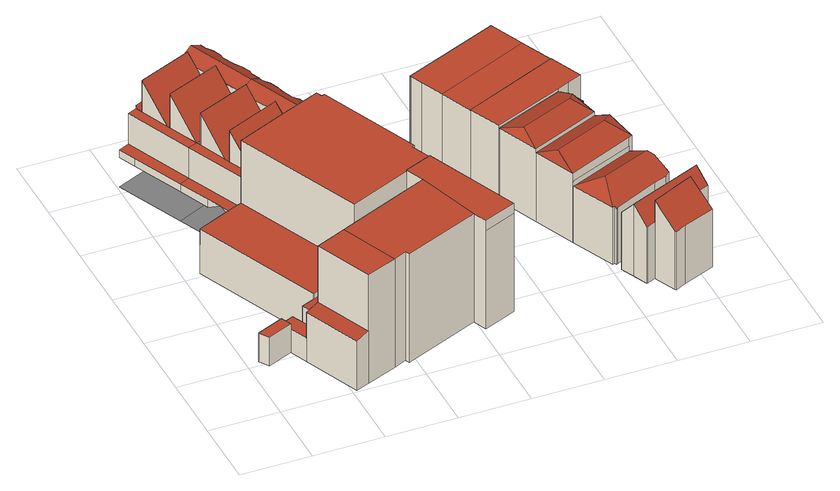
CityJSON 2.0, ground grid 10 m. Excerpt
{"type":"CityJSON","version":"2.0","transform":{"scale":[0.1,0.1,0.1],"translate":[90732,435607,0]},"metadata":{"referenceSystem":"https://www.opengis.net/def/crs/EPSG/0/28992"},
"CityObjects":{
"building1":{"type":"Building","attributes":{"TerrainHeight":-0.84,"bron_tex":"UltraCAM-X 10cm juni 2008","voll_tex":"complete","bron_geo":"Lidar 15-30 punten - nov. 2008","status":"1"},"geometry":[{"type":"MultiSurface","lod":"2","boundaries":[[[0,1,2,3]],[[4,5,6,1,7,8]],[[9,10,11,12]],[[13,14,15,16]],[[17,18,19,20,21,22,23,24,25,26,27,28]],[[18,29,30,31,32,19]],[[33,34,35,36]],[[37,38,39,40,41,42,43,44,45,46,47,48]],[[9,12,36,35]],[[12,49,30]],[[50,9,8]],[[0,3,11,10]],[[3,51,31]],[[1,52,2]],[[53,0,7]],[[54,8,35]],[[50,7,10]],[[6,5,13,16]],[[55,14,56,57]],[[15,55,57,58]],[[17,28,43,42]],[[28,27,44,43]],[[27,26,45,44]],[[26,25,46,45]],[[25,24,47,46]],[[24,23,48,47]],[[23,22,37,48]],[[22,21,38,37]],[[21,20,39,38]],[[20,19,59]],[[32,51,2]],[[31,49,11]],[[30,29,33,36]],[[54,34,4]]],"semantics":{"surfaces":[{"type":"RoofSurface"},{"type":"GroundSurface"},{"type":"WallSurface"}],"values":[0,0,0,0,0,0,0,1,2,2,2,2,2,2,2,2,2,2,2,2,2,2,2,2,2,2,2,2,2,2,2,2,2,2]}}]},
"building2":{"type":"Building","attributes":{"TerrainHeight":-0.79,"bron_tex":"UltraCAM-X 10cm juni 2008","voll_tex":"complete","bron_geo":"Lidar 15-30 punten - nov. 2008","status":"1"},"geometry":[{"type":"MultiSurface","lod":"2","boundaries":[[[60,61,62,63,64,65]],[[66,65,64,67,68,69]],[[70,71,72,73,74,75,76,77,78,79,80,81,82]],[[83,84,61,60]],[[85,86,87,88]],[[89,90,91,92,93,94]],[[95,96,97,98,99,100]],[[101,102,103,104]],[[105,106,107,108,109,110]],[[111,112,113,114]],[[115,116,117,118,119,120,121,122,123,124,125,126,127,128,129,130,131,132,133,134,135]],[[136,137,116,117]],[[137,136,138,139]],[[95,100,127,126]],[[96,95,110,109]],[[102,101,140,124]],[[101,104,107,106]],[[104,103,123,122]],[[103,102,124,123]],[[106,105,125,140]],[[105,110,126,125]],[[108,107,122,141]],[[111,114,109,108]],[[113,112,121,142]],[[112,111,141,121]],[[83,60,97,96]],[[61,84,142,143]],[[84,83,114,113]],[[86,85,99,98]],[[89,94,144,145]],[[94,93,146,130]],[[92,91,100,99]],[[91,90,128,127]],[[90,89,129,128]],[[147,65,87,86]],[[60,147,98,97]],[[64,63,119,118]],[[63,62,120,119]],[[62,61,143,120]],[[66,69,73,72]],[[69,68,116,115]],[[68,67,138,139]],[[67,64,118,117]],[[65,66,88,87]],[[70,82,148,146]],[[82,81,149,148]],[[81,80,150,149]],[[80,79,151,150]],[[79,78,131,151]],[[78,77,132,131]],[[77,76,133,132]],[[76,75,134,133]],[[75,74,135,134]],[[74,73,115,135]],[[72,71,85,88]],[[71,70,93,92]]],"semantics":{"surfaces":[{"type":"RoofSurface"},{"type":"GroundSurface"},{"type":"WallSurface"}],"values":[0,0,0,0,0,0,0,0,0,0,1,2,2,2,2,2,2,2,2,2,2,2,2,2,2,2,2,2,2,2,2,2,2,2,2,2,2,2,2,2,2,2,2,2,2,2,2,2,2,2,2,2,2,2,2,2]}}]},
"building3":{"type":"Building","attributes":{"TerrainHeight":-0.81,"bron_tex":"UltraCAM-X 10cm juni 2008","voll_tex":"complete","bron_geo":"Lidar 15-30 punten - nov. 2008","status":"1"},"geometry":[{"type":"MultiSurface","lod":"2","boundaries":[[[152,153,154,155]],[[2,52,156,157]],[[1,6,158,159,160,161,162]],[[163,164,165,166,167]],[[16,15,168,169]],[[59,19,170,171,172,173,174,175,176,177,178,179]],[[19,32,180,181,182,170]],[[183,184,185,131,130,40,39,186,187,188,189,190]],[[152,155,157,156]],[[155,191,180]],[[192,152,162]],[[1,162,156,52]],[[192,161,153]],[[160,159,149,193]],[[159,158,148,149]],[[158,6,16,169]],[[163,167,154,153]],[[167,194,181]],[[166,165,150,151]],[[165,164,193,150]],[[164,163,161,160]],[[169,168,130,148]],[[195,15,58,196]],[[197,195,198]],[[168,199,144]],[[59,179,186,39]],[[179,178,187,186]],[[178,177,188,187]],[[177,176,189,188]],[[176,175,190,189]],[[175,174,183,190]],[[174,173,184,183]],[[173,172,185,184]],[[172,171,131,185]],[[171,170,200,131]],[[170,182,151,200]],[[182,194,166]],[[181,191,154]],[[180,32,2,157]]],"semantics":{"surfaces":[{"type":"RoofSurface"},{"type":"GroundSurface"},{"type":"WallSurface"}],"values":[0,0,0,0,0,0,0,1,2,2,2,2,2,2,2,2,2,2,2,2,2,2,2,2,2,2,2,2,2,2,2,2,2,2,2,2,2,2,2]}}]},
"building4":{"type":"Building","attributes":{"TerrainHeight":-0.72,"bron_tex":"UltraCAM-X 10cm juni 2008","voll_tex":"complete","bron_geo":"Lidar 15-30 punten - nov. 2008","status":"1"},"geometry":[{"type":"MultiSurface","lod":"2","boundaries":[[[201,202,203,204,205,206]],[[207,208,209,210,211,212]],[[201,206,211,210]],[[206,205,212,211]],[[204,203,208,207]],[[203,202,209,208]],[[202,201,210,209]]],"semantics":{"surfaces":[{"type":"RoofSurface"},{"type":"GroundSurface"},{"type":"WallSurface"}],"values":[0,1,2,2,2,2,2]}}]},
"building5":{"type":"Building","attributes":{"TerrainHeight":-0.88,"bron_tex":"UltraCAM-X 10cm juni 2008","voll_tex":"complete","bron_geo":"Lidar 15-30 punten - nov. 2008","status":"1"},"geometry":[{"type":"MultiSurface","lod":"2","boundaries":[[[213,214,215,216]],[[217,218,219,220,221]],[[219,222,223,220]],[[220,223,221]],[[218,222,219]],[[224,225,226,227,228,229]],[[214,213,225,230]],[[213,216,226,225]],[[216,215,227,226]],[[218,217,230,224]],[[217,221,215,214]],[[223,222,231,232]],[[221,223,228,227]],[[222,218,224,229]]],"semantics":{"surfaces":[{"type":"RoofSurface"},{"type":"GroundSurface"},{"type":"WallSurface"}],"values":[0,0,0,0,0,1,2,2,2,2,2,2,2,2]}}]},
"building6":{"type":"Building","attributes":{"TerrainHeight":-0.8,"bron_tex":"UltraCAM-X 10cm juni 2008","voll_tex":"complete","bron_geo":"Lidar 15-30 punten - nov. 2008","status":"1"},"geometry":[{"type":"MultiSurface","lod":"2","boundaries":[[[205,204,233,234]],[[207,212,235,236]],[[205,234,235,212]],[[233,204,207,236]]],"semantics":{"surfaces":[{"type":"RoofSurface"},{"type":"GroundSurface"},{"type":"WallSurface"}],"values":[0,1,2,2]}}]},
"building7":{"type":"Building","attributes":{"TerrainHeight":-0.88,"bron_tex":"UltraCAM-X 10cm juni 2008","voll_tex":"complete","bron_geo":"Lidar 15-30 punten - nov. 2008","status":"1"},"geometry":[{"type":"MultiSurface","lod":"2","boundaries":[[[237,238,239,240,241]],[[231,242,243]],[[243,242,244,245,246]],[[246,245,247]],[[231,243,246,247,232]],[[229,228,248,249,250,251,252,253,254]],[[255,256,253,254]],[[256,255,257,258]],[[242,231,229,254]],[[245,244,253,252]],[[244,242,259,260]],[[247,245,252,251]],[[232,247,238,237]],[[237,241,248,228]],[[241,240,249,248]],[[240,239,250,249]],[[239,238,251,250]]],"semantics":{"surfaces":[{"type":"RoofSurface"},{"type":"GroundSurface"},{"type":"WallSurface"}],"values":[0,0,0,0,0,1,2,2,2,2,2,2,2,2,2,2,2]}}]},
"building8":{"type":"Building","attributes":{"TerrainHeight":-0.23,"bron_tex":"UltraCAM-X 10cm juni 2008","voll_tex":"complete","bron_geo":"Lidar 15-30 punten - nov. 2008","status":"1"},"geometry":[{"type":"MultiSurface","lod":"2","boundaries":[[[261,262,263,264,265,266,267,268,269,270]],[[258,257,270,269]],[[257,261,270]],[[258,269,268]],[[271,272,273,274]],[[254,253,275,276,277,278,279,280,281,282,283,284]],[[274,273,278,277]],[[273,272,279,278]],[[272,271,280,279]],[[268,267,276,275]],[[267,266,277,276]],[[266,265,271,274]],[[265,264,281,280]],[[264,263,282,281]],[[263,262,283,282]],[[262,261,284,283]],[[261,257,254,284]],[[258,268,275,253]]],"semantics":{"surfaces":[{"type":"RoofSurface"},{"type":"GroundSurface"},{"type":"WallSurface"}],"values":[0,0,0,0,0,1,2,2,2,2,2,2,2,2,2,2,2,2]}}]},
"building9":{"type":"Building","attributes":{"TerrainHeight":-0.89,"bron_tex":"UltraCAM-X 10cm juni 2008","voll_tex":"complete","bron_geo":"Lidar 15-30 punten - nov. 2008","status":"1"},"geometry":[{"type":"MultiSurface","lod":"2","boundaries":[[[285,286,287,288,289,290]],[[236,235,291,225,224]],[[286,285,234,233]],[[285,290,291,235]],[[290,289,225,291]],[[289,288,230,225]],[[288,287,224,230]],[[287,286,236,224]]],"semantics":{"surfaces":[{"type":"RoofSurface"},{"type":"GroundSurface"},{"type":"WallSurface"}],"values":[0,1,2,2,2,2,2,2]}}]},
"building10":{"type":"Building","attributes":{"TerrainHeight":-0.23,"bron_tex":"UltraCAM-X 10cm juni 2008","voll_tex":"complete","bron_geo":"Lidar 15-30 punten - nov. 2008","status":"1"},"geometry":[{"type":"MultiSurface","lod":"2","boundaries":[[[292,293,294,295,296,297,298]],[[299,292,298,300,301,302]],[[303,304,305,306,307,308]],[[309,310,311,312,313,314,315,316,317,318,319,320,321]],[[298,297,321,322]],[[297,296,309,321]],[[295,294,315,314]],[[294,293,316,315]],[[293,292,323,316]],[[299,302,318,317]],[[302,301,319,318]],[[301,300,320,319]],[[300,298,322,320]],[[292,299,317,323]],[[303,308,296,295]],[[308,307,310,309]],[[307,306,311,310]],[[306,305,312,311]],[[305,304,313,312]],[[304,303,314,313]]],"semantics":{"surfaces":[{"type":"RoofSurface"},{"type":"GroundSurface"},{"type":"WallSurface"}],"values":[0,0,0,1,2,2,2,2,2,2,2,2,2,2,2,2,2,2,2,2]}}]},
"building11":{"type":"Building","attributes":{"TerrainHeight":-0.2,"bron_tex":"UltraCAM-X 10cm juni 2008","voll_tex":"complete","bron_geo":"Lidar 15-30 punten - nov. 2008","status":"1"},"geometry":[{"type":"MultiSurface","lod":"2","boundaries":[[[324,325,326,327]],[[328,329,330,331]],[[324,327,330,329]],[[327,326,331,330]],[[326,325,328,331]],[[325,324,329,328]]],"semantics":{"surfaces":[{"type":"RoofSurface"},{"type":"GroundSurface"},{"type":"WallSurface"}],"values":[0,1,2,2,2,2]}}]},
"building12":{"type":"Building","attributes":{"TerrainHeight":-0.12,"bron_tex":"UltraCAM-X 10cm juni 2008","voll_tex":"complete","bron_geo":"Lidar 15-30 punten - nov. 2008","status":"1"},"geometry":[{"type":"MultiSurface","lod":"2","boundaries":[[[332,333,334,335]],[[336,337,338,339]],[[332,335,338,337]],[[335,334,339,338]],[[334,333,336,339]],[[333,332,337,336]]],"semantics":{"surfaces":[{"type":"RoofSurface"},{"type":"GroundSurface"},{"type":"WallSurface"}],"values":[0,1,2,2,2,2]}}]},
"building13":{"type":"Building","attributes":{"TerrainHeight":-0.22,"bron_tex":"UltraCAM-X 10cm juni 2008","voll_tex":"complete","bron_geo":"Lidar 15-30 punten - nov. 2008","status":"1"},"geometry":[{"type":"MultiSurface","lod":"2","boundaries":[[[340,341,342,343]],[[344,345,346,347]],[[340,343,345,344]],[[343,342,346,345]],[[342,341,347,346]],[[341,340,344,347]]],"semantics":{"surfaces":[{"type":"RoofSurface"},{"type":"GroundSurface"},{"type":"WallSurface"}],"values":[0,1,2,2,2,2]}}]}
},
"vertices":[
[54,472,159],[72,430,106],[147,465,108],[130,504,159],[31,526,106],[18,521,106],[59,425,106],[54,472,106],[35,517,106],[35,517,155],[54,472,101],[130,504,101],[111,549,155],[18,521,58],[3,514,58],[45,418,58],[59,425,58],[140,574,140],[124,567,149],[165,473,149],[180,480,141],[175,492,141],[176,502,138],[170,515,138],[163,520,141],[155,538,140],[156,548,138],[151,560,138],[143,566,140],[107,559,139],[111,549,139],[130,504,139],[147,465,139],[107,559,111],[31,526,111],[35,517,98],[111,549,98],[176,502,0],[175,492,0],[180,480,0],[45,418,0],[3,514,0],[140,574,0],[143,566,0],[151,560,0],[156,548,0],[155,538,0],[163,520,0],[170,515,0],[117,536,139],[52,476,106],[137,489,139],[72,430,105],[72,431,106],[32,523,106],[13,490,58],[3,514,46],[13,490,46],[45,418,46],[180,480,140],
[135,111,170],[169,29,170],[187,37,170],[190,31,170],[298,76,170],[268,168,170],[257,194,170],[306,57,170],[353,76,170],[296,210,170],[92,336,168],[169,156,168],[257,194,168],[296,210,168],[284,238,168],[288,240,168],[227,383,168],[222,382,168],[219,390,168],[186,376,168],[166,368,168],[108,343,168],[97,338,168],[91,92,170],[125,11,170],[169,156,108],[180,130,108],[268,168,108],[257,194,108],[23,307,70],[100,126,70],[101,125,70],[169,156,70],[92,336,70],[82,332,70],[81,117,62],[91,92,62],[135,111,62],[180,130,62],[169,156,62],[101,125,62],[55,124,45],[17,108,45],[26,94,45],[62,109,45],[74,132,37],[55,124,37],[62,109,37],[72,84,37],[91,92,37],[81,117,37],[72,84,77],[106,3,77],[125,11,82],[91,92,82],[296,210,0],[353,76,0],[306,57,0],[298,76,0],[190,31,0],[187,37,0],[106,3,0],[62,109,0],[26,94,0],[17,108,0],[74,132,0],[81,117,0],[101,125,0],[100,126,0],[23,307,0],[82,332,0],[219,390,0],[222,382,0],[227,383,0],[288,240,0],[284,238,0],[306,57,154],[353,76,154],[306,57,150],[353,76,150],[55,124,0],[72,84,0],[125,11,0],[169,29,0],[82,332,45],[23,307,45],[92,336,0],[180,130,170],[97,338,0],[108,343,0],[166,368,0],[186,376,0],
[75,424,156],[94,377,97],[171,410,97],[151,456,156],[75,424,97],[151,456,97],[97,338,106],[108,343,106],[109,343,106],[94,377,106],[75,424,106],[94,377,155],[109,343,112],[166,368,112],[186,376,112],[171,410,155],[82,332,58],[97,338,58],[204,384,149],[219,390,141],[214,400,141],[215,410,138],[210,423,138],[202,429,140],[195,446,140],[195,456,138],[190,469,138],[182,475,140],[151,456,139],[171,410,139],[186,376,139],[210,423,0],[215,410,0],[214,400,0],[182,475,0],[190,469,0],[195,456,0],[195,446,0],[202,429,0],[157,443,139],[91,384,106],[109,343,0],[177,397,139],[63,375,58],[63,375,46],[72,355,58],[63,375,45],[73,352,58],[204,384,0],
[368,439,116],[369,437,116],[376,420,116],[390,389,116],[525,447,116],[504,496,116],[390,389,0],[376,420,0],[369,437,0],[368,439,0],[504,496,0],[525,447,0],
[545,346,101],[528,339,101],[537,316,101],[555,323,101],[528,339,113],[429,298,113],[452,273,125],[529,305,125],[537,316,122],[454,239,113],[552,281,113],[429,298,0],[545,346,0],[555,323,0],[537,316,0],[552,281,0],[454,239,0],[528,339,0],[454,239,108],[552,281,108],
[409,343,116],[545,401,116],[545,401,0],[409,343,0],
[552,281,88],[563,259,88],[580,265,88],[580,266,88],[570,288,88],[479,180,108],[472,212,125],[573,220,109],[578,222,109],[550,245,125],[563,259,121],[570,288,0],[580,266,0],[580,265,0],[563,259,0],[578,222,0],[573,220,0],[479,180,0],[479,180,95],[573,220,95],[479,180,88],[573,220,88],[479,180,90],[573,220,90],
[506,117,90],[509,118,90],[511,115,87],[512,116,88],[576,145,89],[594,152,88],[600,157,90],[590,180,105],[582,185,110],[513,156,110],[576,145,29],[578,137,29],[597,144,29],[594,152,29],[590,180,0],[600,157,0],[594,152,0],[597,144,0],[578,137,0],[576,145,0],[512,116,0],[511,115,0],[509,118,0],[506,117,0],
[545,401,117],[409,343,117],[429,298,117],[528,339,117],[545,346,117],[565,355,117],[565,355,0],
[521,85,113],[530,64,88],[531,64,88],[543,70,88],[604,98,91],[633,110,91],[625,128,113],[512,104,89],[618,145,93],[603,138,93],[602,141,89],[543,70,122],[557,38,92],[558,37,91],[574,44,91],[619,63,90],[604,98,122],[604,98,0],[619,63,0],[574,44,0],[558,37,0],[557,38,0],[543,70,0],[531,64,0],[530,64,0],[512,104,0],[602,141,0],[603,138,0],[618,145,0],[633,110,0],[625,128,0],[521,85,0],
[611,174,24],[618,154,24],[645,166,24],[636,184,24],[618,154,0],[611,174,0],[636,184,0],[645,166,0],
[599,244,31],[604,234,31],[622,242,31],[618,251,31],[604,234,0],[599,244,0],[618,251,0],[622,242,0],
[547,513,23],[565,468,23],[582,475,23],[564,520,23],[547,513,0],[564,520,0],[582,475,0],[565,468,0]
]}
